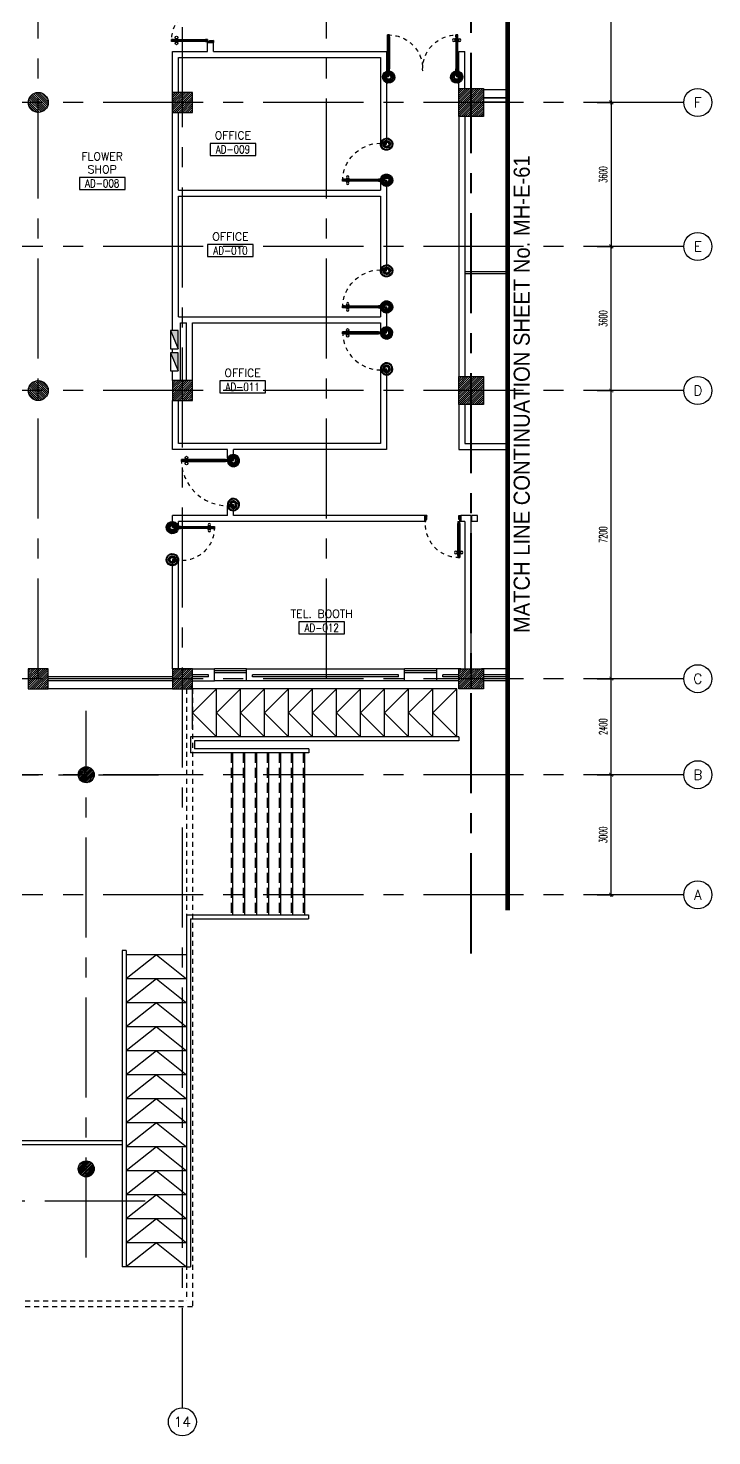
# Model space of a CAD drawing. Extents: x -0.4 to 91.7, y -13.9 to 77.4.
# Drawn here: x 74.59 to 91.66, y -13.87 to 21.31 of the extents above; entities that cross this region are included whole.
import ezdxf
from ezdxf.enums import TextEntityAlignment as Align

# ---------------------------------------------------------------- set-up
doc = ezdxf.new("R2010")
doc.units = 0
doc.header["$MEASUREMENT"] = 0
doc.header["$PDMODE"] = 3
doc.header["$PDSIZE"] = 0.1
for name, pattern in [('CENTER2', [1.125, 0.75, -0.125, 0.125, -0.125]), ('CENTERX2', [4, 2.5, -0.5, 0.5, -0.5]), ('HIDDEN', [0.375, 0.25, -0.125]), ('HIDDEN2', [0.1875, 0.125, -0.0625])]:
    doc.linetypes.add(name, pattern=pattern)
doc.layers.get('0').update_dxf_attribs({"color": 11, "linetype": 'CONTINUOUS'})
doc.layers.get('DEFPOINTS').update_dxf_attribs({"color": 11, "linetype": 'CONTINUOUS'})
for name, color, linetype in [('AX', 11, 'CONTINUOUS'), ('AX-CR', 11, 'CONTINUOUS'), ('AX-DIM', 11, 'CONTINUOUS'), ('AX-TXT', 11, 'CONTINUOUS'), ('AXES', 11, 'CENTERX2'), ('CANOPY-LN', 11, 'CONTINUOUS'), ('COL', 11, 'CONTINUOUS'), ('DOOR', 11, 'CONTINUOUS'), ('E-PANELBX', 11, 'CONTINUOUS'), ('ELEV', 11, 'CONTINUOUS'), ('Handrail', 11, 'CONTINUOUS'), ('HAT', 11, 'CONTINUOUS'), ('INSUL', 11, 'CONTINUOUS'), ('PART', 11, 'CONTINUOUS'), ('Ramb', 11, 'CONTINUOUS'), ('RM-BOX', 11, 'CONTINUOUS'), ('RM-NAME', 11, 'CONTINUOUS'), ('RM-NO', 11, 'CONTINUOUS'), ('SHAFT', 11, 'CONTINUOUS'), ('Step', 11, 'CONTINUOUS'), ('TXT1', 3, 'CONTINUOUS'), ('WALL', 11, 'CONTINUOUS'), ('WIN', 11, 'CONTINUOUS')]:
    doc.layers.add(name, color=color, linetype=linetype)
doc.styles.add('ROMANS', font='ROMANS.shx', dxfattribs={"width": 0.6})
doc.styles.add('TTXT', font='swisse.ttf', dxfattribs={"width": 0.6})
doc.dimstyles.new('STANDARD in', dxfattribs={"dimtxt": 0.2, "dimasz": 0.1, "dimexe": 0.07, "dimexo": 0.05, "dimgap": 0.1, "dimtad": 1, "dimdec": 0, "dimlfac": 1000, "dimzin": 0, "dimdsep": 46, "dimtxsty": 'ROMANS', "dimblk": 'ARCHTICK', "dimcen": 0.05, "dimdle": 0.05, "dimclrd": 7, "dimclre": 7, "dimclrt": 2, "dimadec": 0, "dimazin": 0, "dimtfac": 1, "dimtdec": 0, "dimtmove": 2, "dimatfit": 3, "dimldrblk": 'ARCHTICK', "dimfxl": 0, "dimtolj": 1, "dimtzin": 0, "dimarcsym": 0})

# ---------------------------------------------------------------- blocks, each defined once
blk = doc.blocks.new('COL50')
at = {"layer": 'COL'}
blk.add_lwpolyline([(-250, 250), (-250, -250), (250, -250), (250, 250)], close=True, dxfattribs=at)
blk = doc.blocks.new('*X50')
at = {"color": 0}
for p, q in [((84179, 10675), (84665, 11161)), ((84179, 10729), (84612, 11161)), ((84179, 10782), (84559, 11161)), ((84179, 10835), (84506, 11161)), ((84179, 10888), (84453, 11161)), ((84179, 10941), (84400, 11161)), ((84179, 10994), (84347, 11161)), ((84179, 11047), (84294, 11161)), ((84179, 11100), (84240, 11161)), ((84179, 11153), (84187, 11161)), ((84218, 10661), (84679, 11122)), ((84271, 10661), (84679, 11069)), ((84324, 10661), (84679, 11016)), ((84377, 10661), (84679, 10963)), ((84430, 10661), (84679, 10910)), ((84483, 10661), (84679, 10857)), ((84536, 10661), (84679, 10804)), ((84589, 10661), (84679, 10751)), ((84642, 10661), (84679, 10698))]:
    blk.add_line(p, q, dxfattribs=at)
blk = doc.blocks.new('*X58')
at = {"color": 0}
for p, q in [((203889, 10689), (204360, 11161)), ((203889, 10742), (204307, 11161)), ((203889, 10795), (204254, 11161)), ((203889, 10848), (204201, 11161)), ((203889, 10901), (204148, 11161)), ((203889, 10954), (204095, 11161)), ((203889, 11008), (204042, 11161)), ((203889, 11061), (203989, 11161)), ((203889, 11114), (203936, 11161)), ((203913, 10661), (204389, 11136)), ((203966, 10661), (204389, 11083)), ((204019, 10661), (204389, 11030)), ((204072, 10661), (204389, 10977)), ((204125, 10661), (204389, 10924)), ((204178, 10661), (204389, 10871)), ((204231, 10661), (204389, 10818)), ((204285, 10661), (204389, 10765)), ((204338, 10661), (204389, 10712))]:
    blk.add_line(p, q, dxfattribs=at)
blk = doc.blocks.new('DOOR100')
at = {"layer": 'DOOR', "color": 7, "linetype": 'ByBlock'}
for p, q in [((-91, 1205), (-91, 1140)), ((-82, 1205), (-91, 1205)), ((-82, 1140), (-91, 1140)), ((-82, 1128), (-82, 1218)), ((-75, 1218), (-82, 1218)), ((-82, 1205), (-82, 1140)), ((-75, 1128), (-82, 1128)), ((-75, 1250), (-75, 1300)), ((-75, 1300), (-25, 1300)), ((-25, 1300), (-75, 1300)), ((-58, 1250), (-75, 1250)), ((-58, 1250), (-58, 1270)), ((-42, 1270), (-58, 1270)), ((-42, 1250), (-42, 1270)), ((-25, 1250), (-42, 1250)), ((-25, 1250), (-25, 1300)), ((-25, 1218), (-18, 1218)), ((-25, 1128), (-18, 1128)), ((-18, 1128), (-18, 1218)), ((-18, 1205), (-18, 1140)), ((-18, 1205), (-9, 1205)), ((-18, 1140), (-9, 1140)), ((-9, 1205), (-9, 1140)), ((-1200, 0), (-1200, 150)), ((-1200, 150), (-1175, 150)), ((-1200, 150), (-1200, 0)), ((-1150, 0), (-1200, 114)), ((-1150, 0), (-1200, 40)), ((-1150, 0), (-1200, 0)), ((-1175, 150), (-1175, 100)), ((-1175, 100), (-1150, 100)), ((-1150, 0), (-1163, 100)), ((-1150, 100), (-1150, 0)), ((-75, 200), (-58, 200)), ((-75, 150), (-75, 200)), ((-75, 150), (-25, 150)), ((-58, 200), (-58, 180)), ((-58, 180), (-42, 180)), ((-50, 0), (0, 114)), ((-50, 100), (-50, 0)), ((-50, 0), (-37, 100)), ((-25, 100), (-50, 100)), ((-50, 0), (0, 40)), ((-50, 0), (0, 0)), ((-42, 200), (-25, 200)), ((-42, 180), (-42, 200)), ((-25, 200), (-25, 150)), ((0, 150), (-25, 150)), ((-25, 150), (-25, 100)), ((0, 0), (0, 150)), ((0, 150), (0, 0))]:
    blk.add_line(p, q, dxfattribs=at)
at = {"layer": 'DOOR', "linetype": 'ByBlock'}
for p, q in [((-75, 1250), (-75, 200)), ((-58, 200), (-58, 1250)), ((-42, 200), (-42, 1250)), ((-25, 200), (-25, 1250))]:
    blk.add_line(p, q, dxfattribs=at)
at = {"layer": 'DOOR', "color": 7, "linetype": 'ByBlock'}
for centre in [(-124, 1173), (24, 1173)]:
    blk.add_circle(centre, 32.4, dxfattribs=at)
at = {"layer": 'DOOR', "linetype": 'HIDDEN', "ltscale": 0.5}
blk.add_arc((-25, 150), 1150, 90, 180, dxfattribs=at)
at = {"layer": 'DOOR', "color": 7, "linetype": 'ByBlock'}
for centre, radius, start, end in [((-1150, 0), 154, 103.7142, 108.8947), ((-1150, 0), 134, 100.72, 111.8402), ((-1150, 0), 94.4, 90, 121.9818), ((-1150, 0), 74.4, 90, 132.2236), ((-1150, 0), 54.4, 90, 156.7926), ((-1150, 0), 34.4, 90, 180), ((-1150, 0), 14.4, 90, 180), ((-50, 0), 94.4, 58.0182, 90), ((-50, 0), 74.4, 47.7764, 90), ((-50, 0), 54.4, 23.2074, 90), ((-50, 0), 34.4, 0, 90), ((-50, 0), 14.4, 0, 90), ((-50, 0), 134, 68.1598, 79.28), ((-50, 0), 114, 64.0838, 77.3774), ((-50, 0), 154, 71.1053, 76.2858)]:
    blk.add_arc(centre, radius, start, end, dxfattribs=at)
blk = doc.blocks.new('A$C49F1192B')
at = {"layer": 'DOOR', "color": 0, "linetype": 'ByBlock', "xscale": -1, "rotation": 270}
blk.add_blockref('DOOR100', (0, 1200), dxfattribs=at)
blk = doc.blocks.new('*X59')
at = {"color": 0}
for p, q in [((203889, 17902), (204348, 18361)), ((203889, 17955), (204295, 18361)), ((203889, 18008), (204242, 18361)), ((203889, 18061), (204189, 18361)), ((203889, 18114), (204136, 18361)), ((203889, 18167), (204083, 18361)), ((203889, 18220), (204030, 18361)), ((203889, 18273), (203977, 18361)), ((203889, 18326), (203923, 18361)), ((203901, 17861), (204389, 18349)), ((203954, 17861), (204389, 18296)), ((204007, 17861), (204389, 18243)), ((204060, 17861), (204389, 18190)), ((204113, 17861), (204389, 18137)), ((204166, 17861), (204389, 18084)), ((204219, 17861), (204389, 18031)), ((204272, 17861), (204389, 17978)), ((204325, 17861), (204389, 17924)), ((204378, 17861), (204389, 17871))]:
    blk.add_line(p, q, dxfattribs=at)
blk = doc.blocks.new('RM1')
at = {"layer": 'RM-BOX'}
blk.add_lwpolyline([(570, -200), (-570, -200), (-570, -500), (570, -500)], close=True, dxfattribs=at)
at = {"layer": 'RM-NAME', "style": 'ROMANS'}
for tag, p in [('ROOMNAME1', (0, 324)), ('ROOMNAME2', (0, 0))]:
    blk.add_attdef(tag, text='', height=200, dxfattribs=at).set_placement(p, align=Align.MIDDLE)
at = {"layer": 'RM-NO', "style": 'ROMANS', "width": 0.8}
blk.add_attdef('ROOMNO', text='', height=200, dxfattribs=at).set_placement((0, -350), align=Align.MIDDLE)
blk = doc.blocks.new('*X56')
at = {"color": 0}
for p, q in [((203888, 25061), (204388, 25561)), ((203889, 25114), (204335, 25561)), ((203889, 25167), (204282, 25561)), ((203889, 25220), (204229, 25561)), ((203889, 25273), (204176, 25561)), ((203889, 25326), (204123, 25561)), ((203889, 25379), (204070, 25561)), ((203889, 25432), (204017, 25561)), ((203889, 25486), (203964, 25561)), ((203889, 25539), (203911, 25561)), ((203941, 25061), (204389, 25508)), ((203994, 25061), (204389, 25455)), ((204047, 25061), (204389, 25402)), ((204100, 25061), (204389, 25349)), ((204153, 25061), (204389, 25296)), ((204207, 25061), (204389, 25243)), ((204260, 25061), (204389, 25190)), ((204313, 25061), (204389, 25137)), ((204366, 25061), (204389, 25084))]:
    blk.add_line(p, q, dxfattribs=at)
blk = doc.blocks.new('A$C272A55A0')
at = {"layer": 'DOOR', "color": 0, "linetype": 'ByBlock'}
for p, q in [((0, 900), (0, 1050)), ((50, 1050), (0, 1050)), ((0, 900), (25, 900)), ((25, 950), (50, 950)), ((25, 900), (25, 950)), ((75, 900), (25, 900)), ((25, 850), (25, 900)), ((42, 850), (25, 850)), ((58, 870), (42, 870)), ((42, 870), (42, 850)), ((50, 950), (50, 1050)), ((58, 850), (58, 870)), ((75, 850), (58, 850)), ((75, 900), (75, 850)), ((1725, 900), (1775, 900)), ((1725, 900), (1725, 850)), ((1725, 850), (1742, 850)), ((1742, 870), (1758, 870)), ((1742, 850), (1742, 870)), ((1750, 950), (1750, 1050)), ((1750, 1050), (1800, 1050)), ((1775, 950), (1750, 950)), ((1758, 870), (1758, 850)), ((1758, 850), (1775, 850)), ((1775, 900), (1775, 950)), ((1800, 900), (1775, 900)), ((1775, 850), (1775, 900)), ((1800, 1050), (1800, 900)), ((25, 50), (42, 50)), ((25, 50), (25, 0)), ((25, 0), (75, 0)), ((75, 0), (25, 0)), ((42, 50), (42, 30)), ((42, 30), (58, 30)), ((58, 50), (75, 50)), ((58, 50), (58, 30)), ((75, 50), (75, 0)), ((1718, 160), (1709, 160)), ((1709, 95), (1709, 160)), ((1718, 95), (1709, 95)), ((1725, 173), (1718, 173)), ((1718, 173), (1718, 83)), ((1718, 95), (1718, 160)), ((1725, 83), (1718, 83)), ((1742, 50), (1725, 50)), ((1725, 50), (1725, 0)), ((1775, 0), (1725, 0)), ((1725, 0), (1775, 0)), ((1742, 50), (1742, 30)), ((1758, 30), (1742, 30)), ((1775, 50), (1758, 50)), ((1758, 50), (1758, 30)), ((1775, 173), (1782, 173)), ((1775, 83), (1782, 83)), ((1775, 50), (1775, 0)), ((1782, 173), (1782, 83)), ((1782, 160), (1791, 160)), ((1782, 95), (1782, 160)), ((1782, 95), (1791, 95)), ((1791, 95), (1791, 160))]:
    blk.add_line(p, q, dxfattribs=at)
at = {"layer": 'DOOR', "color": 9, "linetype": 'ByBlock'}
for p, q in [((50, 1050), (0, 1010)), ((50, 1050), (0, 937)), ((50, 1050), (37, 950)), ((1750, 1050), (1800, 1010)), ((1750, 1050), (1800, 937)), ((1750, 1050), (1763, 950))]:
    blk.add_line(p, q, dxfattribs=at)
at = {"layer": 'DOOR', "linetype": 'ByBlock'}
for p, q in [((25, 850), (25, 50)), ((42, 850), (42, 50)), ((58, 850), (58, 50)), ((75, 50), (75, 850)), ((1725, 50), (1725, 850)), ((1742, 850), (1742, 50)), ((1758, 850), (1758, 50)), ((1775, 850), (1775, 50))]:
    blk.add_line(p, q, dxfattribs=at)
at = {"layer": 'DOOR', "color": 0, "linetype": 'ByBlock'}
for centre in [(1676, 128), (1824, 128)]:
    blk.add_circle(centre, 32.4, dxfattribs=at)
at = {"layer": 'DOOR', "color": 9, "linetype": 'ByBlock'}
for centre, radius, start, end in [((50, 1050), 54.4, 203.2074, 270), ((50, 1050), 74.4, 227.7764, 270), ((50, 1050), 94.4, 238.0182, 270), ((50, 1050), 114, 244.0838, 257.3774), ((50, 1050), 134, 248.1598, 259.28), ((50, 1050), 154, 251.1053, 256.2858), ((50, 1050), 34.4, 180, 270), ((50, 1050), 14.4, 180, 270), ((1750, 1050), 14.4, 270, 0), ((1750, 1050), 34.4, 270, 0), ((1750, 1050), 54.4, 270, 336.7926), ((1750, 1050), 74.4, 270, 312.2236), ((1750, 1050), 94.4, 270, 301.9818), ((1750, 1050), 114, 282.6226, 295.9162), ((1750, 1050), 134, 280.72, 291.8402), ((1750, 1050), 154, 283.7142, 288.8947)]:
    blk.add_arc(centre, radius, start, end, dxfattribs=at)
at = {"layer": 'DOOR', "linetype": 'HIDDEN', "ltscale": 0.5}
for centre, start, end in [((50, 851), 268.3174, 3.2965), ((1750, 851), 176.7035, 271.6826)]:
    blk.add_arc(centre, 851, start, end, dxfattribs=at)
at = {"layer": 'WALL', "linetype": 'ByBlock'}
blk.add_line((1800, 900), (1800, 1050), dxfattribs=at)
blk = doc.blocks.new('DOOR90')
at = {"layer": 'DOOR', "color": 7, "linetype": 'ByBlock'}
for p, q in [((-150, 0), (0, 0)), ((-150, 0), (-150, -25)), ((0, -50), (-114, 0)), ((0, -50), (-40, 0)), ((0, -50), (0, 0)), ((-1000, -25), (-1050, -25)), ((-1050, -75), (-1050, -25)), ((-1050, -25), (-1050, -75)), ((-1000, -75), (-1050, -75)), ((-1000, -42), (-1020, -42)), ((-1020, -42), (-1020, -58)), ((-1000, -58), (-1020, -58)), ((-1000, -25), (-1000, -42)), ((-1000, -58), (-1000, -75)), ((-878, -18), (-968, -18)), ((-968, -25), (-968, -18)), ((-968, -75), (-968, -82)), ((-878, -82), (-968, -82)), ((-955, -9), (-890, -9)), ((-955, -18), (-955, -9)), ((-955, -18), (-890, -18)), ((-955, -82), (-890, -82)), ((-955, -82), (-955, -91)), ((-955, -91), (-890, -91)), ((-890, -18), (-890, -9)), ((-890, -82), (-890, -91)), ((-878, -25), (-878, -18)), ((-878, -75), (-878, -82)), ((-200, -25), (-150, -25)), ((-200, -42), (-200, -25)), ((-180, -42), (-200, -42)), ((-200, -58), (-180, -58)), ((-200, -75), (-200, -58)), ((-150, -75), (-200, -75)), ((-180, -58), (-180, -42)), ((-150, -25), (-100, -25)), ((-150, -75), (-150, -25)), ((-100, -25), (-100, -50)), ((0, -50), (-100, -37)), ((-100, -50), (0, -50)), ((-150, -875), (-100, -875)), ((-150, -900), (-150, -875)), ((-150, -900), (0, -900)), ((0, -900), (-150, -900)), ((0, -850), (-114, -900)), ((-100, -875), (-100, -850)), ((0, -850), (-100, -863)), ((-100, -850), (0, -850)), ((0, -850), (-40, -900)), ((0, -850), (0, -900))]:
    blk.add_line(p, q, dxfattribs=at)
at = {"layer": 'DOOR', "linetype": 'ByBlock'}
for p, q in [((-200, -25), (-1000, -25)), ((-200, -42), (-1000, -42)), ((-200, -58), (-1000, -58)), ((-1000, -75), (-200, -75))]:
    blk.add_line(p, q, dxfattribs=at)
at = {"layer": 'DOOR', "color": 7, "linetype": 'ByBlock'}
for centre in [(-923, 24), (-923, -124)]:
    blk.add_circle(centre, 32.4, dxfattribs=at)
for centre, radius, start, end in [((0, -50), 154, 161.1053, 166.2858), ((0, -50), 94.4, 148.0182, 180), ((0, -50), 134, 158.1598, 169.28), ((0, -50), 114, 154.0838, 167.3774), ((0, -50), 74.4, 137.7764, 180), ((0, -50), 54.4, 113.2074, 180), ((0, -50), 34.4, 90, 180), ((0, -50), 14.4, 90, 180), ((0, -850), 154, 193.7142, 198.8947), ((0, -850), 134, 190.72, 201.8402), ((0, -850), 94.4, 180, 211.9818), ((0, -850), 74.4, 180, 222.2236), ((0, -850), 54.4, 180, 246.7926), ((0, -850), 34.4, 180, 270), ((0, -850), 14.4, 180, 270)]:
    blk.add_arc(centre, radius, start, end, dxfattribs=at)
at = {"layer": 'DOOR', "linetype": 'HIDDEN', "ltscale": 0.5}
blk.add_arc((-222, -50), 828, 178.2701, 275.003, dxfattribs=at)
blk = doc.blocks.new('AXU')
at = {"layer": 'AX-CR'}
blk.add_circle((0, 350), 350, dxfattribs=at)
at = {"layer": 'AX-TXT', "style": 'ROMANS'}
blk.add_attdef('AX', text='', height=250, dxfattribs=at).set_placement((0, 350), align=Align.MIDDLE)
blk = doc.blocks.new('C11')
at = {"layer": 'HAT'}
h = blk.add_hatch(dxfattribs=at)
h.set_pattern_fill('ANSI31', color=256, scale=300, style=0)
h.set_pattern_definition([(45, (-383765.23, -62181), (-26.5165043, 26.5165043), [])])
h.paths.add_polyline_path([(-20, 350), (-20, 700), (-320, 700), (-320, 350)])
h.paths.add_polyline_path([(-320, 0), (-20, 0), (-20, 350), (-320, 350)])
h = blk.add_hatch(dxfattribs=at)
h.set_pattern_fill('ANSI31', color=256, scale=300, style=0)
h.set_pattern_definition([(45, (-383445.23, -62181), (-26.5165043, 26.5165043), [])])
h.paths.add_polyline_path([(300, 350), (300, 700), (0, 700), (0, 350)])
h.paths.add_polyline_path([(0, 0), (300, 0), (300, 350), (0, 350)])
at = {"layer": 'COL'}
for points in [[(-20, 700), (-20, 0), (-320, 0), (-320, 700)], [(300, 700), (300, 0), (0, 0), (0, 700)]]:
    blk.add_lwpolyline(points, close=True, dxfattribs=at)
blk = doc.blocks.new('C-300')
at = {"layer": 'HAT', "linetype": 'ByBlock', "ltscale": 0.3}
h = blk.add_hatch(dxfattribs=at)
h.set_pattern_fill('ANSI31', color=8, scale=300, style=0)
h.set_pattern_definition([(45, (-258496.182, -82361.005), (-26.5165043, 26.5165043), [])])
h.paths.add_polyline_path([(300, 500), (0, 500), (0, 250), (300, 250)])
h.paths.add_polyline_path([(300, 250), (0, 250), (0, 0), (300, 0)])
at = {"layer": 'COL'}
blk.add_lwpolyline([(0, 500), (300, 500), (300, 0), (0, 0)], close=True, dxfattribs=at)
blk = doc.blocks.new('C-300A')
at = {"layer": 'SHAFT', "color": 6, "linetype": 'ByBlock', "ltscale": 0.3}
for p in [(-300, 0), (20, 0)]:
    blk.add_blockref('C-300', p, dxfattribs=at)
blk = doc.blocks.new('DOOR1000')
at = {"layer": 'DOOR', "color": 7, "linetype": 'ByBlock'}
for p, q in [((-150, 0), (0, 0)), ((-150, 0), (-150, -25)), ((0, -50), (-114, 0)), ((0, -50), (-40, 0)), ((0, -50), (0, 0)), ((-1100, -25), (-1100, -75)), ((-1100, -75), (-1100, -25)), ((-1050, -25), (-1100, -25)), ((-1050, -75), (-1100, -75)), ((-1070, -42), (-1070, -58)), ((-1050, -42), (-1070, -42)), ((-1050, -58), (-1070, -58)), ((-1050, -25), (-1050, -42)), ((-1050, -58), (-1050, -75)), ((-1018, -25), (-1018, -18)), ((-928, -18), (-1018, -18)), ((-1018, -75), (-1018, -82)), ((-928, -82), (-1018, -82)), ((-1005, -18), (-1005, -9)), ((-1005, -9), (-940, -9)), ((-1005, -18), (-940, -18)), ((-1005, -82), (-1005, -91)), ((-1005, -82), (-940, -82)), ((-1005, -91), (-940, -91)), ((-940, -18), (-940, -9)), ((-940, -82), (-940, -91)), ((-928, -25), (-928, -18)), ((-928, -75), (-928, -82)), ((-200, -25), (-150, -25)), ((-200, -42), (-200, -25)), ((-180, -42), (-200, -42)), ((-200, -58), (-180, -58)), ((-200, -75), (-200, -58)), ((-150, -75), (-200, -75)), ((-180, -58), (-180, -42)), ((-150, -25), (-100, -25)), ((-150, -75), (-150, -25)), ((-100, -25), (-100, -50)), ((0, -50), (-100, -37)), ((-100, -50), (0, -50)), ((-150, -975), (-100, -975)), ((-150, -1000), (-150, -975)), ((-150, -1000), (0, -1000)), ((0, -1000), (-150, -1000)), ((0, -950), (-114, -1000)), ((-100, -975), (-100, -950)), ((0, -950), (-100, -963)), ((-100, -950), (0, -950)), ((0, -950), (-40, -1000)), ((0, -950), (0, -1000))]:
    blk.add_line(p, q, dxfattribs=at)
at = {"layer": 'DOOR', "linetype": 'ByBlock'}
for p, q in [((-200, -25), (-1050, -25)), ((-200, -42), (-1050, -42)), ((-200, -58), (-1050, -58)), ((-1050, -75), (-200, -75))]:
    blk.add_line(p, q, dxfattribs=at)
at = {"layer": 'DOOR', "color": 7, "linetype": 'ByBlock'}
for centre in [(-973, 24), (-973, -124)]:
    blk.add_circle(centre, 32.4, dxfattribs=at)
for centre, radius, start, end in [((0, -50), 154, 161.1053, 166.2858), ((0, -50), 94.4, 148.0182, 180), ((0, -50), 134, 158.1598, 169.28), ((0, -50), 114, 154.0838, 167.3774), ((0, -50), 74.4, 137.7764, 180), ((0, -50), 54.4, 113.2074, 180), ((0, -50), 34.4, 90, 180), ((0, -50), 14.4, 90, 180), ((0, -950), 154, 193.7142, 198.8947), ((0, -950), 134, 190.72, 201.8402), ((0, -950), 94.4, 180, 211.9818), ((0, -950), 74.4, 180, 222.2236), ((0, -950), 54.4, 180, 246.7926), ((0, -950), 34.4, 180, 270), ((0, -950), 14.4, 180, 270)]:
    blk.add_arc(centre, radius, start, end, dxfattribs=at)
at = {"layer": 'DOOR', "linetype": 'HIDDEN', "ltscale": 0.5}
blk.add_arc((-150, -25), 950, 180, 270, dxfattribs=at)
blk = doc.blocks.new('E-PBX')
at = {"layer": 'E-PANELBX'}
h = blk.add_hatch(color=256, dxfattribs=at)
h.paths.add_polyline_path([(34, 190), (-225, 190), (34, 81)])
h.paths.add_polyline_path([(225, 190), (34, 190), (34, 81), (225, 0)])
blk.add_line((225, 0), (-225, 190), dxfattribs=at)
blk.add_lwpolyline([(-225, 190), (225, 190), (225, 0), (-225, 0)], close=True, dxfattribs=at)
blk = doc.blocks.new('AXL')
at = {"layer": 'AX-CR'}
blk.add_circle((-350, 0), 350, dxfattribs=at)
at = {"layer": 'AX-TXT', "style": 'ROMANS'}
blk.add_attdef('AX', text='', height=250, dxfattribs=at).set_placement((-350, 0), align=Align.MIDDLE)
blk = doc.blocks.new('_ARCHTICK')
at = {"color": 0, "linetype": 'ByBlock', "const_width": 0.15}
blk.add_lwpolyline([(-0.5, -0.5), (0.5, 0.5)], dxfattribs=at)
blk = doc.blocks.new('*D146')
at = {"layer": 'AX-DIM', "color": 7, "lineweight": -2}
for p, q in [((88.797, 12.25), (89.217, 12.25)), ((89.147, 5), (89.147, 12.3)), ((88.797, 5.05), (89.217, 5.05))]:
    blk.add_line(p, q, dxfattribs=at)
at = {"layer": 'DEFPOINTS', "color": 0}
for p in [(88.747, 12.25), (89.147, 12.25), (88.747, 5.05)]:
    blk.add_point(p, dxfattribs=at)
at = {"layer": 'AX-DIM', "color": 7, "lineweight": -2, "xscale": 0.1, "yscale": 0.1, "zscale": 0.1}
for p, rotation in [((89.147, 12.25), 90), ((89.147, 5.05), 270)]:
    blk.add_blockref('_ARCHTICK', p, dxfattribs=dict(at, rotation=rotation))
at = {"layer": 'AX-DIM', "color": 2, "insert": (88.947, 8.65), "char_height": 0.2, "attachment_point": 5, "rotation": 90, "style": 'ROMANS'}
blk.add_mtext('\\A1;7200', dxfattribs=at)
blk = doc.blocks.new('*D147')
at = {"layer": 'AX-DIM', "color": 7, "lineweight": -2}
for p, q in [((88.797, 2.65), (89.217, 2.65)), ((89.147, -0.4), (89.147, 2.7)), ((88.797, -0.35), (89.217, -0.35))]:
    blk.add_line(p, q, dxfattribs=at)
at = {"layer": 'DEFPOINTS', "color": 0}
for p in [(88.747, 2.65), (89.147, 2.65), (88.747, -0.35)]:
    blk.add_point(p, dxfattribs=at)
at = {"layer": 'AX-DIM', "color": 7, "lineweight": -2, "xscale": 0.1, "yscale": 0.1, "zscale": 0.1}
for p, rotation in [((89.147, 2.65), 90), ((89.147, -0.35), 270)]:
    blk.add_blockref('_ARCHTICK', p, dxfattribs=dict(at, rotation=rotation))
at = {"layer": 'AX-DIM', "color": 2, "insert": (88.947, 1.15), "char_height": 0.2, "attachment_point": 5, "rotation": 90, "style": 'ROMANS'}
blk.add_mtext('\\A1;3000', dxfattribs=at)
blk = doc.blocks.new('*D148')
at = {"layer": 'AX-DIM', "color": 7, "lineweight": -2}
for p, q in [((88.797, 5.05), (89.217, 5.05)), ((89.147, 2.6), (89.147, 5.1)), ((88.797, 2.65), (89.217, 2.65))]:
    blk.add_line(p, q, dxfattribs=at)
at = {"layer": 'DEFPOINTS', "color": 0}
for p in [(88.747, 5.05), (89.147, 5.05), (88.747, 2.65)]:
    blk.add_point(p, dxfattribs=at)
at = {"layer": 'AX-DIM', "color": 7, "lineweight": -2, "xscale": 0.1, "yscale": 0.1, "zscale": 0.1}
for p, rotation in [((89.147, 5.05), 90), ((89.147, 2.65), 270)]:
    blk.add_blockref('_ARCHTICK', p, dxfattribs=dict(at, rotation=rotation))
at = {"layer": 'AX-DIM', "color": 2, "insert": (88.947, 3.85), "char_height": 0.2, "attachment_point": 5, "rotation": 90, "style": 'ROMANS'}
blk.add_mtext('\\A1;2400', dxfattribs=at)
blk = doc.blocks.new('*D149')
at = {"layer": 'AX-DIM', "color": 7, "lineweight": -2}
for p, q in [((88.797, 26.65), (89.217, 26.65)), ((89.147, 19.4), (89.147, 26.7)), ((88.797, 19.45), (89.217, 19.45))]:
    blk.add_line(p, q, dxfattribs=at)
at = {"layer": 'DEFPOINTS', "color": 0}
for p in [(88.747, 26.65), (89.147, 26.65), (88.747, 19.45)]:
    blk.add_point(p, dxfattribs=at)
at = {"layer": 'AX-DIM', "color": 7, "lineweight": -2, "xscale": 0.1, "yscale": 0.1, "zscale": 0.1}
for p, rotation in [((89.147, 26.65), 90), ((89.147, 19.45), 270)]:
    blk.add_blockref('_ARCHTICK', p, dxfattribs=dict(at, rotation=rotation))
at = {"layer": 'AX-DIM', "color": 2, "insert": (88.947, 23.05), "char_height": 0.2, "attachment_point": 5, "rotation": 90, "style": 'ROMANS'}
blk.add_mtext('\\A1;7200', dxfattribs=at)
blk = doc.blocks.new('*D150')
at = {"layer": 'AX-DIM', "color": 7, "lineweight": -2}
for p, q in [((88.797, 15.85), (89.217, 15.85)), ((89.147, 12.2), (89.147, 15.9)), ((88.797, 12.25), (89.217, 12.25))]:
    blk.add_line(p, q, dxfattribs=at)
at = {"layer": 'DEFPOINTS', "color": 0}
for p in [(88.747, 15.85), (89.147, 15.85), (88.747, 12.25)]:
    blk.add_point(p, dxfattribs=at)
at = {"layer": 'AX-DIM', "color": 7, "lineweight": -2, "xscale": 0.1, "yscale": 0.1, "zscale": 0.1}
for p, rotation in [((89.147, 15.85), 90), ((89.147, 12.25), 270)]:
    blk.add_blockref('_ARCHTICK', p, dxfattribs=dict(at, rotation=rotation))
at = {"layer": 'AX-DIM', "color": 2, "insert": (88.947, 14.05), "char_height": 0.2, "attachment_point": 5, "rotation": 90, "style": 'ROMANS'}
blk.add_mtext('\\A1;3600', dxfattribs=at)
blk = doc.blocks.new('*D157')
at = {"layer": 'AX-DIM', "color": 7, "linetype": 'ByBlock', "lineweight": -2}
for p, q in [((88.797, 19.45), (89.217, 19.45)), ((89.147, 19.5), (89.147, 15.8)), ((88.797, 15.85), (89.217, 15.85))]:
    blk.add_line(p, q, dxfattribs=at)
at = {"layer": 'DEFPOINTS', "color": 0, "linetype": 'ByBlock'}
for p in [(88.747, 19.45), (88.747, 15.85), (89.147, 15.85)]:
    blk.add_point(p, dxfattribs=at)
at = {"layer": 'AX-DIM', "color": 7, "linetype": 'ByBlock', "lineweight": -2, "xscale": 0.1, "yscale": 0.1, "zscale": 0.1}
for p, rotation in [((89.147, 19.45), 90), ((89.147, 15.85), 270)]:
    blk.add_blockref('_ARCHTICK', p, dxfattribs=dict(at, rotation=rotation))
at = {"layer": 'AX-DIM', "color": 2, "linetype": 'ByBlock', "insert": (88.947, 17.65), "char_height": 0.2, "attachment_point": 5, "rotation": 90, "style": 'ROMANS'}
blk.add_mtext('\\A1;3600', dxfattribs=at)

msp = doc.modelspace()

# ---------------------------------------------------------------- hatches: boundary and pattern name
at = {"layer": 'HAT'}
h = msp.add_hatch(dxfattribs=at)
h.set_pattern_fill('ANSI31', color=256, scale=0.3, style=0)
h.set_pattern_definition([(135, (136.082848, -24.184444), (0.026516504, 0.026516504), [])])
h.paths.add_polyline_path([(75.0926, 19.45), (74.8426, 19.45), (74.8426, 19.7, -0.4142136)])
h.paths.add_polyline_path([(74.8426, 19.7), (74.8426, 19.45), (74.5926, 19.45, -0.4142136)])
h.paths.add_polyline_path([(74.5926, 19.45), (74.8426, 19.45), (74.8426, 19.2, -0.4142136)])
h.paths.add_polyline_path([(74.8426, 19.45), (75.0926, 19.45, -0.4142136), (74.8426, 19.2)])
h = msp.add_hatch(dxfattribs=at)
h.set_pattern_fill('ANSI31', color=256, scale=0.3, style=0)
h.set_pattern_definition([(135, (136.082848, -31.384444), (0.026516504, 0.026516504), [])])
h.paths.add_polyline_path([(75.0926, 12.25), (74.8426, 12.25), (74.8426, 12.5, -0.4142136)])
h.paths.add_polyline_path([(74.8426, 12.5), (74.8426, 12.25), (74.5926, 12.25, -0.4142136)])
h.paths.add_polyline_path([(74.5926, 12.25), (74.8426, 12.25), (74.8426, 12, -0.4142136)])
h.paths.add_polyline_path([(74.8426, 12.25), (75.0926, 12.25, -0.4142136), (74.8426, 12)])
h = msp.add_hatch(dxfattribs=at)
h.set_pattern_fill('ANSI31', color=256, scale=0.24, style=0)
h.set_pattern_definition([(45, (27.049208, -32.257555), (-0.021213203, 0.021213203), [])])
h.paths.add_polyline_path([(75.8414, 2.65), (76.0414, 2.65), (76.0414, 2.85, 0.4142136)])
h.paths.add_polyline_path([(76.0414, 2.85), (76.0414, 2.65), (76.2414, 2.65, 0.4142136)])
h.paths.add_polyline_path([(76.2414, 2.65), (76.0414, 2.65), (76.0414, 2.45, 0.4142136)])
h.paths.add_polyline_path([(76.0414, 2.65), (75.8414, 2.65, 0.4142136), (76.0414, 2.45)])
h = msp.add_hatch(dxfattribs=at)
h.set_pattern_fill('ANSI31', color=256, scale=0.24, style=0)
h.set_pattern_definition([(45, (27.049208, -42.107555), (-0.021213203, 0.021213203), [])])
h.paths.add_polyline_path([(75.8414, -7.2), (76.0414, -7.2), (76.0414, -7, 0.4142136)])
h.paths.add_polyline_path([(76.0414, -7), (76.0414, -7.2), (76.2414, -7.2, 0.4142136)])
h.paths.add_polyline_path([(76.2414, -7.2), (76.0414, -7.2), (76.0414, -7.4, 0.4142136)])
h.paths.add_polyline_path([(76.0414, -7.2), (75.8414, -7.2, 0.4142136), (76.0414, -7.4)])

# ---------------------------------------------------------------- linework, layer by layer
at = {"layer": 'AXES'}
for p, q in [((78.4414, -13.1715), (78.4414, 76.6632)), ((85.6414, -1.8143), (85.6414, 76.3132)), ((85.6614, -1.8143), (85.6614, 76.3132)), ((74.8414, 5.05), (74.8414, 63.87)), ((82.0414, 5.05), (82.0414, 63.87)), ((90.9611, 19.45), (69.4414, 19.45)), ((90.9611, 15.85), (69.4414, 15.85)), ((90.9611, 12.25), (69.4414, 12.25)), ((90.9611, 5.05), (70.6414, 5.05)), ((76.0414, -9.4172), (76.0414, 4.2447)), ((0.35, 2.65), (77.8414, 2.65)), ((90.9611, 2.65), (61.0414, 2.65)), ((90.9611, 2.65), (69.4414, 2.65)), ((90.9611, -0.35), (67.6414, -0.35)), ((90.9611, -0.35), (67.6414, -0.35)), ((59.009, -8), (77.5968, -8))]:
    msp.add_line(p, q, dxfattribs=at)
at = {"layer": 'CANOPY-LN', "color": 8, "linetype": 'HIDDEN2'}
for p in [(78.5414, 4.8), (60.3414, -10.5)]:
    msp.add_line(p, (78.5414, -10.5), dxfattribs=at)
at = {"layer": 'CANOPY-LN', "linetype": 'HIDDEN2'}
for p, q in [((78.6914, 4.8), (78.6914, -10.65)), ((78.6914, -10.65), (60.1914, -10.65))]:
    msp.add_line(p, q, dxfattribs=at)
at = {"layer": 'ELEV', "linetype": 'CENTER2', "const_width": 0.12}
msp.add_lwpolyline([(86.5613, -0.7385), (86.5613, 66.27)], dxfattribs=at)
at = {"layer": 'Handrail'}
for p, q in [((85.2914, 4.8), (78.6914, 4.8)), ((85.3453, 3.6), (78.6414, 3.6)), ((78.6414, 3.6), (78.6414, 3.2)), ((78.7414, 3.6), (78.7414, 3.6)), ((85.3453, 3.6), (85.3453, 3.5)), ((81.5954, 3.2), (78.6414, 3.2)), ((85.3453, 3.5), (78.7414, 3.5)), ((78.7414, 3.5), (78.7414, 3.3)), ((81.5954, 3.3), (78.7414, 3.3)), ((81.5954, 3.3), (81.5954, 3.2)), ((78.5414, -0.85), (81.5914, -0.85)), ((78.5414, -0.85), (78.5414, -9.65)), ((78.6414, -0.95), (81.5914, -0.95)), ((78.6414, -0.95), (78.6414, -9.65)), ((81.5914, -0.85), (81.5914, -0.95)), ((76.9414, -1.7413), (76.9414, -9.65)), ((77.0414, -1.7413), (76.9414, -1.7413)), ((77.0414, -1.7413), (77.0414, -9.65)), ((76.9414, -6.5), (73.8972, -6.5)), ((76.9414, -6.6), (73.9972, -6.6)), ((77.0414, -9.65), (76.9414, -9.65)), ((78.5414, -9.65), (78.6414, -9.65))]:
    msp.add_line(p, q, dxfattribs=at)
at = {"layer": 'INSUL'}
for p, q in [((79.0914, 5.15), (78.6914, 5.15)), ((79.0914, 5.1), (78.6914, 5.1)), ((79.0914, 5.1), (79.0914, 5.15)), ((83.8414, 5.15), (80.1914, 5.15)), ((80.1914, 5.1), (80.1914, 5.15)), ((83.8414, 5.1), (80.1914, 5.1)), ((83.8414, 5.1), (83.8414, 5.15)), ((84.9414, 5.1), (84.9414, 5.15)), ((85.3414, 5.15), (84.9414, 5.15)), ((85.3414, 5.1), (84.9414, 5.1)), ((86.5613, 5.15), (85.9614, 5.15)), ((86.5613, 5.1), (85.9614, 5.1))]:
    msp.add_line(p, q, dxfattribs=at)
at = {"layer": 'PART'}
for p, q in [((86.5613, 15.22), (85.4914, 15.22)), ((86.5613, 15.17), (85.4914, 15.17))]:
    msp.add_line(p, q, dxfattribs=at)
at = {"layer": 'Ramb'}
for p, q in [((78.6914, 3.8), (78.6914, 4.8)), ((78.6914, 4.2), (79.2914, 4.8)), ((79.2914, 3.6), (79.2914, 4.8)), ((79.2914, 4.2), (79.8914, 4.8)), ((79.8914, 3.6), (79.8914, 4.8)), ((79.8914, 4.2), (80.4914, 4.8)), ((80.4914, 3.6), (80.4914, 4.8)), ((80.4914, 4.2), (81.0914, 4.8)), ((81.0914, 3.6), (81.0914, 4.8)), ((81.0914, 4.2), (81.6914, 4.8)), ((81.6914, 3.6), (81.6914, 4.8)), ((81.6914, 4.2), (82.2914, 4.8)), ((82.2914, 3.6), (82.2914, 4.8)), ((82.2914, 4.2), (82.8914, 4.8)), ((82.8914, 3.6), (82.8914, 4.8)), ((82.8914, 4.2), (83.4914, 4.8)), ((83.4914, 3.6), (83.4914, 4.8)), ((83.4914, 4.2), (84.0914, 4.8)), ((84.0914, 3.6), (84.0914, 4.8)), ((84.0914, 4.2), (84.6914, 4.8)), ((84.6914, 3.6), (84.6914, 4.8)), ((84.6914, 4.2), (85.2914, 4.8)), ((85.2914, 3.6), (85.2914, 4.8)), ((78.6914, 4.2), (79.2914, 3.6)), ((79.2914, 4.2), (79.8914, 3.6)), ((79.8914, 4.2), (80.4914, 3.6)), ((80.4914, 4.2), (81.0914, 3.6)), ((81.0914, 4.2), (81.6914, 3.6)), ((81.6914, 4.2), (82.2914, 3.6)), ((82.2914, 4.2), (82.8914, 3.6)), ((82.8914, 4.2), (83.4914, 3.6)), ((83.4914, 4.2), (84.0914, 3.6)), ((84.0914, 4.2), (84.6914, 3.6)), ((84.6914, 4.2), (85.2914, 3.6)), ((78.5414, -1.85), (77.0414, -1.85)), ((77.7914, -1.85), (77.0414, -2.45)), ((77.7914, -1.85), (78.5414, -2.45)), ((78.5414, -2.45), (77.0414, -2.45)), ((77.7914, -2.45), (77.0414, -3.05)), ((77.7914, -2.45), (78.5414, -3.05)), ((78.5414, -3.05), (77.0414, -3.05)), ((77.7914, -3.05), (77.0414, -3.65)), ((77.7914, -3.05), (78.5414, -3.65)), ((78.5414, -3.65), (77.0414, -3.65)), ((77.7914, -3.65), (77.0414, -4.25)), ((77.7914, -3.65), (78.5414, -4.25)), ((78.5414, -4.25), (77.0414, -4.25)), ((77.7914, -4.25), (77.0414, -4.85)), ((77.7914, -4.25), (78.5414, -4.85)), ((78.5414, -4.85), (77.0414, -4.85)), ((77.7914, -4.85), (77.0414, -5.45)), ((77.7914, -4.85), (78.5414, -5.45)), ((78.5414, -5.45), (77.0414, -5.45)), ((77.7914, -5.45), (77.0414, -6.05)), ((77.7914, -5.45), (78.5414, -6.05)), ((78.5414, -6.05), (77.0414, -6.05)), ((77.7914, -6.05), (77.0414, -6.65)), ((77.7914, -6.05), (78.5414, -6.65)), ((78.5414, -6.65), (77.0414, -6.65)), ((77.7914, -6.65), (77.0414, -7.25)), ((77.7914, -6.65), (78.5414, -7.25)), ((78.5414, -7.25), (77.0414, -7.25)), ((77.7914, -7.25), (77.0414, -7.85)), ((77.7914, -7.25), (78.5414, -7.85)), ((78.5414, -7.85), (77.0414, -7.85)), ((77.7914, -7.85), (77.0414, -8.45)), ((77.7914, -7.85), (78.5414, -8.45)), ((78.5414, -8.45), (77.0414, -8.45)), ((77.7914, -8.45), (77.0414, -9.05)), ((77.7914, -8.45), (78.5414, -9.05)), ((78.5414, -9.05), (77.0414, -9.05)), ((77.7914, -9.05), (77.0414, -9.65)), ((77.7914, -9.05), (78.5414, -9.65)), ((78.5414, -9.65), (77.0414, -9.65))]:
    msp.add_line(p, q, dxfattribs=at)
at = {"layer": 'Step', "linetype": 'HIDDEN'}
for p, q in [((79.6614, 3.2), (79.6614, -0.85)), ((79.9614, 3.2), (79.9614, -0.85)), ((80.2614, 3.2), (80.2614, -0.85)), ((80.5614, 3.2), (80.5614, -0.85)), ((80.8614, 3.2), (80.8614, -0.85)), ((81.1614, 3.2), (81.1614, -0.85)), ((81.4614, 3.2), (81.4614, -0.85))]:
    msp.add_line(p, q, dxfattribs=at)
at = {"layer": 'Step'}
for p, q in [((79.6914, 3.2), (79.6914, -0.85)), ((79.9914, 3.2), (79.9914, -0.85)), ((80.2914, 3.2), (80.2914, -0.85)), ((80.5914, 3.2), (80.5914, -0.85)), ((80.8914, 3.2), (80.8914, -0.85)), ((81.1914, 3.2), (81.1914, -0.85)), ((81.4914, 3.2), (81.4914, -0.85))]:
    msp.add_line(p, q, dxfattribs=at)
at = {"layer": 'WALL'}
for p, q in [((79.0664, 20.725), (79.0664, 20.95)), ((79.0664, 20.95), (79.2164, 20.95)), ((79.2164, 20.725), (79.2164, 20.95)), ((78.1914, 20.725), (79.0664, 20.725)), ((78.1914, 15.925), (78.1914, 20.725)), ((78.3414, 20.575), (83.3914, 20.575)), ((78.3414, 19.7), (78.3414, 20.575)), ((79.2164, 20.725), (83.5414, 20.725)), ((83.3914, 20.575), (83.3914, 18.457)), ((83.5414, 20.725), (83.5414, 18.457)), ((85.3414, 19.8), (85.3414, 20.725)), ((85.3414, 20.725), (85.4914, 20.725)), ((85.4914, 19.8), (85.4914, 20.725)), ((85.9614, 19.775), (86.5613, 19.775)), ((85.9614, 19.575), (86.5613, 19.575)), ((85.9614, 19.565), (86.5613, 19.565)), ((85.9614, 19.465), (86.5613, 19.465)), ((78.3414, 17.257), (78.3414, 19.2)), ((85.3414, 19.1), (85.3414, 12.6)), ((85.4914, 19.1), (85.4914, 12.6)), ((83.3914, 18.457), (83.5414, 18.457)), ((78.3414, 17.257), (83.3914, 17.257)), ((83.3914, 17.457), (83.3914, 17.257)), ((83.3914, 17.457), (83.5414, 17.457)), ((83.5414, 17.457), (83.5414, 15.291)), ((78.3414, 17.107), (83.3914, 17.107)), ((78.3414, 14.091), (78.3414, 17.107)), ((83.3914, 17.107), (83.3914, 15.291)), ((78.1914, 13.7469), (78.1914, 15.925)), ((83.3914, 15.291), (83.5414, 15.291)), ((78.3414, 14.091), (83.3914, 14.091)), ((83.3914, 14.291), (83.3914, 14.091)), ((83.3914, 14.291), (83.5414, 14.291)), ((83.5414, 14.291), (83.5414, 13.741)), ((78.3914, 13.941), (78.5414, 13.941)), ((78.3914, 12.5), (78.3914, 13.941)), ((78.5414, 12.5), (78.5414, 13.941)), ((78.6914, 12.5), (78.6914, 13.941)), ((78.6914, 13.941), (83.3914, 13.941)), ((83.3914, 13.941), (83.3914, 13.741)), ((83.3914, 13.741), (83.5414, 13.741)), ((78.1914, 13.1969), (78.1914, 13.2969)), ((78.1914, 12.5), (78.1914, 12.7469)), ((83.3914, 12.741), (83.3914, 10.925)), ((83.3914, 12.741), (83.5414, 12.741)), ((83.5414, 12.741), (83.5414, 10.775)), ((78.1914, 10.775), (78.1914, 12)), ((78.3414, 10.925), (78.3414, 12)), ((85.3414, 11.9), (85.3414, 10.775)), ((85.4914, 11.9), (85.4914, 10.925)), ((83.3914, 10.925), (78.3414, 10.925)), ((85.4914, 10.925), (86.5613, 10.925)), ((79.5664, 10.775), (78.1914, 10.775)), ((79.5664, 10.55), (79.5664, 10.775)), ((83.5414, 10.775), (79.7164, 10.775)), ((79.7164, 10.55), (79.7164, 10.775)), ((85.3414, 10.775), (86.5613, 10.775)), ((79.7164, 10.55), (79.5664, 10.55)), ((79.5664, 9.125), (79.5664, 9.35)), ((79.7164, 9.35), (79.5664, 9.35)), ((79.7164, 9.125), (79.7164, 9.35)), ((79.5664, 9.125), (78.1914, 9.125)), ((78.1914, 8.875), (78.1914, 9.125)), ((78.3414, 8.875), (78.1914, 8.875)), ((78.1914, 8.875), (78.3414, 8.875)), ((78.3414, 8.875), (78.3414, 8.975)), ((84.4914, 8.975), (78.3414, 8.975)), ((84.4914, 9.125), (79.7164, 9.125)), ((84.4914, 8.975), (84.4914, 9.125)), ((84.4914, 8.975), (84.4914, 9.125)), ((85.6414, 9.125), (85.3914, 9.125)), ((85.3914, 9.125), (85.3914, 8.975)), ((85.3914, 8.975), (85.3914, 9.125)), ((85.4914, 8.975), (85.3914, 8.975)), ((85.4914, 8.975), (85.4914, 5.3)), ((85.4914, 8.975), (85.4914, 8.1375)), ((85.6414, 9.125), (85.6414, 5.3)), ((85.6414, 8.975), (85.6414, 8.1375)), ((85.6614, 9.125), (85.6614, 8.975)), ((85.8114, 9.125), (85.6614, 9.125)), ((85.8114, 8.975), (85.6614, 8.975)), ((85.8114, 8.975), (85.8114, 9.125)), ((78.1914, 5.3), (78.1914, 7.975)), ((78.3414, 7.975), (78.1914, 7.975)), ((78.1914, 7.975), (78.3375, 7.975)), ((78.3414, 5.3), (78.3414, 7.975)), ((78.1914, 5.3), (79.2414, 5.3)), ((79.2414, 5), (79.2414, 5.3)), ((80.0414, 5.3), (83.9914, 5.3)), ((80.0414, 5), (80.0414, 5.3)), ((83.9914, 5), (83.9914, 5.3)), ((84.7914, 5), (84.7914, 5.3)), ((85.3914, 5.3), (84.7914, 5.3)), ((86.5613, 5.3), (85.9114, 5.3)), ((78.6914, 5), (79.2414, 5)), ((83.9914, 5), (80.0414, 5)), ((85.3414, 5), (84.7914, 5)), ((86.5613, 5), (85.9614, 5))]:
    msp.add_line(p, q, dxfattribs=at)
for centre, radius in [((74.8426, 19.45), 0.25), ((74.8426, 12.25), 0.25), ((76.0414, 2.65), 0.2), ((76.0414, -7.2), 0.2)]:
    msp.add_circle(centre, radius, dxfattribs=at)
at = {"layer": 'WIN'}
for p, q in [((80.0414, 5.3), (79.2414, 5.3)), ((84.7914, 5.3), (83.9914, 5.3)), ((78.1914, 5.1), (75.0914, 5.1)), ((78.1914, 5.05), (75.0914, 5.05)), ((78.1914, 5), (75.0914, 5)), ((80.0414, 5.25), (79.2414, 5.25)), ((80.0414, 5.2), (79.2414, 5.2)), ((80.0414, 5), (79.2414, 5)), ((84.7914, 5.25), (83.9914, 5.25)), ((84.7914, 5.2), (83.9914, 5.2)), ((84.7914, 5), (83.9914, 5)), ((78.1914, 4.8), (75.0914, 4.8))]:
    msp.add_line(p, q, dxfattribs=at)

# ---------------------------------------------------------------- block references
at = {"layer": 'AX', "xscale": 0.001000000047497451, "yscale": 0.0009999999892897904, "zscale": 0.001}
for p, values in [((91.6611, 19.45), {'AX': 'F'}), ((91.6611, 15.85), {'AX': 'E'}), ((91.6611, 12.25), {'AX': 'D'}), ((91.6611, 5.05), {'AX': 'C'}), ((91.6611, 2.65), {'AX': 'B'}), ((91.6611, -0.35), {'AX': 'A'})]:
    msp.add_blockref('AXL', p, dxfattribs=at).add_auto_attribs(values)
at = {"layer": 'AXES', "xscale": 0.001000000047497451, "yscale": 0.0009999999892897904, "zscale": 0.001}
msp.add_blockref('AXU', (78.4414, -13.8715), dxfattribs=at).add_auto_attribs({'AX': '14'})
at = {"layer": 'COL', "xscale": 0.001000000047497451, "yscale": 0.0009999999892897904, "zscale": 0.001}
for p in [(78.4414, 19.45), (78.4414, 12.25), (74.8414, 5.05), (78.4414, 5.05)]:
    msp.add_blockref('COL50', p, dxfattribs=at)
at = {"layer": 'COL', "linetype": 'ByBlock', "xscale": 0.001000000047497451, "yscale": 0.0009999999892897904, "zscale": 0.001}
msp.add_blockref('C-300A', (85.6414, 4.8), dxfattribs=at)
at = {"layer": 'DOOR', "color": 0, "yscale": 0.0009999999892897904, "zscale": 0.001}
for name, p, xscale, rotation in [('A$C272A55A0', (78.1661, 22.75), 0.0009999999892897904, 270), ('A$C272A55A0', (83.5414, 21.1361), -0.001000000047497451, 180), ('DOOR90', (85.3914, 9.125), -0.0009999999892897904, 270)]:
    msp.add_blockref(name, p, dxfattribs=dict(at, xscale=xscale, rotation=rotation))
at = {"layer": 'DOOR', "xscale": -0.001000000047497451, "yscale": 0.0009999999892897904, "zscale": 0.001, "rotation": 180}
for p in [(83.5414, 17.457), (83.5414, 14.291)]:
    msp.add_blockref('DOOR1000', p, dxfattribs=at)
at = {"layer": 'DOOR', "xscale": 0.001000000047497451, "yscale": 0.0009999999892897904, "zscale": 0.001}
msp.add_blockref('DOOR1000', (83.5414, 13.741), dxfattribs=at)
at = {"layer": 'DOOR', "color": 0, "xscale": -0.001000000047497451, "yscale": 0.0009999999892897904, "zscale": 0.001}
for name, p in [('A$C49F1192B', (79.7164, 9.35)), ('DOOR90', (78.1914, 8.875))]:
    msp.add_blockref(name, p, dxfattribs=at)
at = {"layer": 'E-PANELBX', "xscale": -0.0009999999892897904, "yscale": 0.0009999999892897904, "zscale": 0.001, "rotation": 270}
for p in [(78.1434, 13.5219), (78.1434, 12.9719)]:
    msp.add_blockref('E-PBX', p, dxfattribs=at)
at = {"layer": 'HAT', "xscale": 0.001000000047497451, "yscale": 0.0009999999892897904, "zscale": 0.001}
for name, p in [('*X56', (-125.6971, -5.861)), ('*X59', (-125.6971, -5.861)), ('*X50', (-9.5878, -5.861)), ('*X58', (-125.6971, -5.861))]:
    msp.add_blockref(name, p, dxfattribs=at)
for p, values in [((79.7031, 18.6277), {'ROOMNO': 'AD-009', 'ROOMNAME2': 'OFFICE'}), ((76.4395, 17.7783), {'ROOMNO': 'AD-008', 'ROOMNAME2': 'SHOP', 'ROOMNAME1': 'FLOWER'}), ((79.6428, 16.098), {'ROOMNO': 'AD-010', 'ROOMNAME2': 'OFFICE'}), ((79.9458, 12.6907), {'ROOMNO': 'AD-011', 'ROOMNAME2': 'OFFICE'}), ((81.9207, 6.6718), {'ROOMNO': 'AD-012', 'ROOMNAME2': 'TEL. BOOTH'})]:
    msp.add_blockref('RM1', p, dxfattribs=at).add_auto_attribs(values)
at = {"layer": 'RM-NAME', "xscale": 0.001000000047497451, "yscale": 0.0009999999892897904, "zscale": 0.001}
for p in [(85.6614, 19.1), (85.6614, 11.9)]:
    msp.add_blockref('C11', p, dxfattribs=at)

# ---------------------------------------------------------------- texts
at = {"layer": 'TXT1', "color": 6, "style": 'TTXT', "width": 0.9}
msp.add_text('MATCH LINE CONTINUATION SHEET No. MH-E-61', height=0.401182, rotation=90, dxfattribs=at).set_placement((87.115, 6.1897))

# ---------------------------------------------------------------- dimensions: what is measured, and where the dimension line sits
at = {"layer": 'AX-DIM'}
for base, p1, p2, picture, middle in [((89.1471, 26.65), (88.7471, 19.45), (88.7471, 26.65), '*D149', (88.9471, 23.05)), ((89.1471, 15.85), (88.7471, 12.25), (88.7471, 15.85), '*D150', (88.9471, 14.05)), ((89.1471, 12.25), (88.7471, 5.05), (88.7471, 12.25), '*D146', (88.9471, 8.65)), ((89.1471, 5.05), (88.7471, 2.65), (88.7471, 5.05), '*D148', (88.9471, 3.85)), ((89.1471, 2.65), (88.7471, -0.35), (88.7471, 2.65), '*D147', (88.9471, 1.15))]:
    dim = msp.add_linear_dim(base=base, p1=p1, p2=p2, angle=90, dimstyle='STANDARD in', dxfattribs=at)
    dim.commit()
    dim.dimension.update_dxf_attribs({"geometry": picture, "text_midpoint": middle})
at = {"layer": 'AX-DIM', "linetype": 'ByBlock'}
dim = msp.add_linear_dim(base=(89.1471, 15.85), p1=(88.7471, 19.45), p2=(88.7471, 15.85), angle=90, dimstyle='STANDARD in', dxfattribs=at)
dim.commit()
dim.dimension.update_dxf_attribs({"geometry": '*D157', "text_midpoint": (88.9471, 17.65)})

doc.saveas('drawing.dxf')
